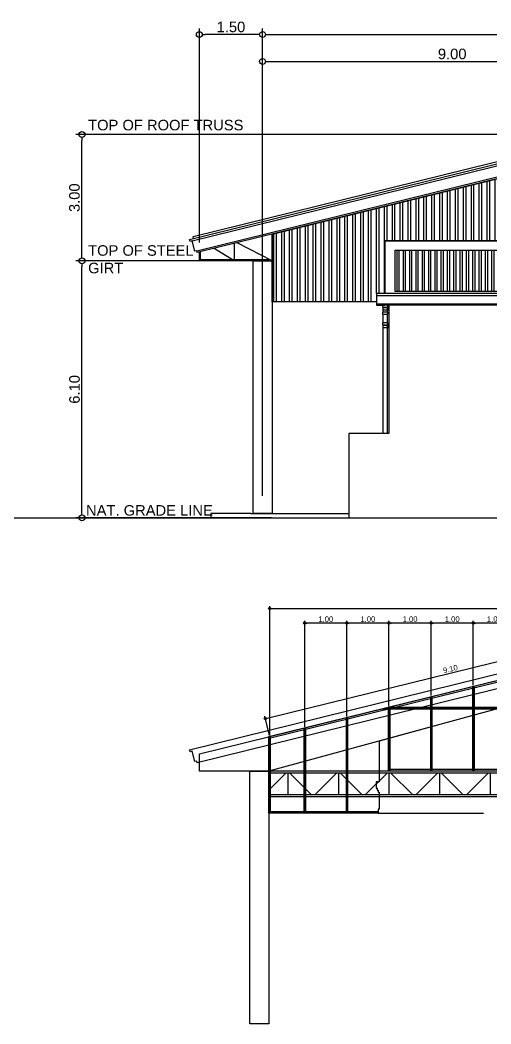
# Model space of a CAD drawing. Header units: inches. Extents: x -1369 to 1198, y -366 to 1398.
# Drawn here: x 13.85 to 25.03, y 20.3 to 44.13 of the extents above; entities that cross this region are included whole.
import ezdxf

# ---------------------------------------------------------------- set-up
doc = ezdxf.new("R2010")
doc.units = ezdxf.units.IN
doc.header["$MEASUREMENT"] = 0
doc.linetypes.add('HIDDEN', pattern=[0.375, 0.25, -0.125])
doc.layers.add('dim', color=8, linetype='Continuous')
doc.styles.get("Standard").update_dxf_attribs({"font": 'arial.ttf'})
doc.dimstyles.new('50', dxfattribs={"dimtxt": 0.13, "dimasz": 0.05, "dimexe": 0.055, "dimexo": 0.025, "dimgap": 0.025, "dimtad": 1, "dimzin": 0, "dimdsep": 46, "dimtxsty": 'Standard', "dimblk": 'DOTBLANK', "dimcen": 0.09, "dimclrd": 256, "dimclre": 256, "dimadec": 0, "dimazin": 0, "dimtfac": 1, "dimtix": 1, "dimtofl": 0, "dimtmove": 0, "dimatfit": 3, "dimfxl": 1, "dimtolj": 1, "dimtzin": 0, "dimarcsym": 0})
doc.dimstyles.get("Standard").update_dxf_attribs({"dimtxt": 0.25, "dimasz": 0.14, "dimexe": 0.145, "dimexo": 0.025, "dimgap": 0.05, "dimtad": 1, "dimzin": 0, "dimdsep": 46, "dimtxsty": 'Standard', "dimblk": 'DOTBLANK', "dimcen": 0.09, "dimclrd": 256, "dimclre": 256, "dimaunit": 1, "dimadec": 5, "dimazin": 0, "dimtfac": 1, "dimtix": 1, "dimtofl": 0, "dimtmove": 0, "dimatfit": 3, "dimfxl": 0, "dimtolj": 1, "dimtzin": 0, "dimlwd": -1, "dimlwe": -1, "dimarcsym": 0})

# ---------------------------------------------------------------- blocks, each defined once
blk = doc.blocks.new('_DotBlank')
at = {"color": 0, "linetype": 'ByBlock', "lineweight": -2}
blk.add_line((-0.5, 0), (-1, 0), dxfattribs=at)
blk.add_circle((0, 0), 0.5, dxfattribs=at)
blk = doc.blocks.new('*D2')
at = {"layer": 'Defpoints', "color": 0, "transparency": 16777216}
for p in [(15.323, 38.409), (19.358, 38.409), (19.847, 32.309)]:
    blk.add_point(p, dxfattribs=at)
at = {"layer": 'dim', "transparency": 16777216}
for p, q in [((19.333, 38.409), (15.178, 38.409)), ((15.323, 32.449), (15.323, 38.269)), ((19.822, 32.309), (15.178, 32.309))]:
    blk.add_line(p, q, dxfattribs=at)
at = {"layer": 'dim', "transparency": 16777216, "xscale": 0.14, "yscale": 0.14, "zscale": 0.14}
for p, rotation in [((15.323, 38.409), 90), ((15.323, 32.309), 270)]:
    blk.add_blockref('_DotBlank', p, dxfattribs=dict(at, rotation=rotation))
at = {"layer": 'dim', "color": 0, "transparency": 16777216, "insert": (15.146, 35.359), "char_height": 0.25, "attachment_point": 5, "rotation": 90}
blk.add_mtext('\\A1;6.10', dxfattribs=at)
blk = doc.blocks.new('*D5')
at = {"layer": 'Defpoints', "color": 0, "transparency": 16777216}
for p in [(15.323, 41.409), (28.608, 41.409), (18.108, 38.409)]:
    blk.add_point(p, dxfattribs=at)
at = {"layer": 'dim', "transparency": 16777216}
for p, q in [((28.583, 41.409), (15.178, 41.409)), ((15.323, 38.549), (15.323, 41.269)), ((18.083, 38.409), (15.178, 38.409))]:
    blk.add_line(p, q, dxfattribs=at)
at = {"layer": 'dim', "transparency": 16777216, "xscale": 0.14, "yscale": 0.14, "zscale": 0.14}
for p, rotation in [((15.323, 41.409), 90), ((15.323, 38.409), 270)]:
    blk.add_blockref('_DotBlank', p, dxfattribs=dict(at, rotation=rotation))
at = {"layer": 'dim', "color": 0, "transparency": 16777216, "insert": (15.145, 39.909), "char_height": 0.25, "attachment_point": 5, "rotation": 90}
blk.add_mtext('\\A1;3.00', dxfattribs=at)
blk = doc.blocks.new('*D129')
at = {"layer": 'Defpoints', "color": 0, "transparency": 16777216}
for p in [(28.608, 43.144), (28.608, 41.409), (19.608, 32.809)]:
    blk.add_point(p, dxfattribs=at)
at = {"layer": 'dim', "transparency": 16777216}
for p, q in [((19.608, 32.834), (19.608, 43.289)), ((19.748, 43.144), (28.468, 43.144)), ((28.608, 41.434), (28.608, 43.289))]:
    blk.add_line(p, q, dxfattribs=at)
at = {"layer": 'dim', "transparency": 16777216, "xscale": 0.14, "yscale": 0.14, "zscale": 0.14, "rotation": 180}
blk.add_blockref('_DotBlank', (19.608, 43.144), dxfattribs=at)
at = {"layer": 'dim', "transparency": 16777216, "xscale": 0.14, "yscale": 0.14, "zscale": 0.14}
blk.add_blockref('_DotBlank', (28.608, 43.144), dxfattribs=at)
at = {"layer": 'dim', "color": 0, "transparency": 16777216, "insert": (24.108, 43.321), "char_height": 0.25, "attachment_point": 5}
blk.add_mtext('\\A1;9.00', dxfattribs=at)
blk = doc.blocks.new('*D130')
at = {"layer": 'Defpoints', "color": 0, "transparency": 16777216}
for p in [(18.108, 43.785), (18.108, 38.822), (19.608, 32.809)]:
    blk.add_point(p, dxfattribs=at)
at = {"layer": 'dim', "transparency": 16777216}
for p, q in [((18.108, 38.847), (18.108, 43.93)), ((19.608, 32.834), (19.608, 43.93)), ((19.468, 43.785), (18.248, 43.785))]:
    blk.add_line(p, q, dxfattribs=at)
at = {"layer": 'dim', "transparency": 16777216, "xscale": 0.14, "yscale": 0.14, "zscale": 0.14, "rotation": 180}
blk.add_blockref('_DotBlank', (18.108, 43.785), dxfattribs=at)
at = {"layer": 'dim', "transparency": 16777216, "xscale": 0.14, "yscale": 0.14, "zscale": 0.14}
blk.add_blockref('_DotBlank', (19.608, 43.785), dxfattribs=at)
at = {"layer": 'dim', "color": 0, "transparency": 16777216, "insert": (18.858, 43.962), "char_height": 0.25, "attachment_point": 5}
blk.add_mtext('\\A1;1.50', dxfattribs=at)
blk = doc.blocks.new('*D135')
at = {"layer": 'Defpoints', "color": 0, "transparency": 16777216}
for p in [(37.608, 43.785), (19.608, 42.8), (37.608, 42.8)]:
    blk.add_point(p, dxfattribs=at)
at = {"layer": 'dim', "transparency": 16777216}
for p, q in [((19.608, 42.825), (19.608, 43.93)), ((37.608, 42.825), (37.608, 43.93)), ((19.748, 43.785), (37.468, 43.785))]:
    blk.add_line(p, q, dxfattribs=at)
at = {"layer": 'dim', "transparency": 16777216, "xscale": 0.14, "yscale": 0.14, "zscale": 0.14, "rotation": 180}
blk.add_blockref('_DotBlank', (19.608, 43.785), dxfattribs=at)
at = {"layer": 'dim', "transparency": 16777216, "xscale": 0.14, "yscale": 0.14, "zscale": 0.14}
blk.add_blockref('_DotBlank', (37.608, 43.785), dxfattribs=at)
at = {"layer": 'dim', "color": 0, "transparency": 16777216, "insert": (28.608, 43.962), "char_height": 0.25, "attachment_point": 5}
blk.add_mtext('\\A1;18.00', dxfattribs=at)
blk = doc.blocks.new('*D451')
at = {"layer": 'Defpoints', "color": 0, "transparency": 16777216}
for p in [(28.503, 29.721), (28.608, 29.295), (19.777, 27.12)]:
    blk.add_point(p, dxfattribs=at)
at = {"layer": 'dim', "lineweight": -2, "transparency": 16777216}
for p, q in [((19.721, 27.557), (28.455, 29.709)), ((28.602, 29.32), (28.49, 29.774)), ((19.771, 27.144), (19.659, 27.598))]:
    blk.add_line(p, q, dxfattribs=at)
at = {"layer": 'dim', "lineweight": -2, "transparency": 16777216, "xscale": 0.05, "yscale": 0.05, "zscale": 0.05}
for p, rotation in [((28.503, 29.721), 13.84069549165555), ((19.672, 27.545), 193.8406954916556)]:
    blk.add_blockref('_DotBlank', p, dxfattribs=dict(at, rotation=rotation))
at = {"layer": 'dim', "color": 0, "transparency": 16777216, "insert": (24.066, 28.721), "char_height": 0.13, "attachment_point": 5, "rotation": 13.8407}
blk.add_mtext('\\A1;9.10', dxfattribs=at)
blk = doc.blocks.new('*D460')
at = {"layer": 'Defpoints', "color": 0, "transparency": 16777216}
for p in [(37.439, 30.157), (19.777, 27.12), (37.439, 27.12)]:
    blk.add_point(p, dxfattribs=at)
at = {"layer": 'dim', "lineweight": -2, "transparency": 16777216}
for p, q in [((19.777, 27.145), (19.777, 30.212)), ((19.827, 30.157), (37.389, 30.157)), ((37.439, 27.145), (37.439, 30.212))]:
    blk.add_line(p, q, dxfattribs=at)
at = {"layer": 'dim', "lineweight": -2, "transparency": 16777216, "xscale": 0.05, "yscale": 0.05, "zscale": 0.05, "rotation": 180}
blk.add_blockref('_DotBlank', (19.777, 30.157), dxfattribs=at)
at = {"layer": 'dim', "lineweight": -2, "transparency": 16777216, "xscale": 0.05, "yscale": 0.05, "zscale": 0.05}
blk.add_blockref('_DotBlank', (37.439, 30.157), dxfattribs=at)
at = {"layer": 'dim', "color": 0, "transparency": 16777216, "insert": (28.608, 30.248), "char_height": 0.13, "attachment_point": 5}
blk.add_mtext('\\A1;17.66', dxfattribs=at)
blk = doc.blocks.new('*D464')
at = {"layer": 'Defpoints', "color": 0, "transparency": 16777216}
for p in [(24.608, 29.813), (25.608, 29.295), (24.608, 29.049)]:
    blk.add_point(p, dxfattribs=at)
at = {"layer": 'dim', "lineweight": -2, "transparency": 16777216}
for p, q in [((24.608, 29.074), (24.608, 29.868)), ((25.558, 29.813), (24.658, 29.813)), ((25.608, 29.32), (25.608, 29.868))]:
    blk.add_line(p, q, dxfattribs=at)
at = {"layer": 'dim', "lineweight": -2, "transparency": 16777216, "xscale": 0.05, "yscale": 0.05, "zscale": 0.05, "rotation": 180}
blk.add_blockref('_DotBlank', (24.608, 29.813), dxfattribs=at)
at = {"layer": 'dim', "lineweight": -2, "transparency": 16777216, "xscale": 0.05, "yscale": 0.05, "zscale": 0.05}
blk.add_blockref('_DotBlank', (25.608, 29.813), dxfattribs=at)
at = {"layer": 'dim', "color": 0, "transparency": 16777216, "insert": (25.108, 29.904), "char_height": 0.13, "attachment_point": 5}
blk.add_mtext('\\A1;1.00', dxfattribs=at)
blk = doc.blocks.new('*D465')
at = {"layer": 'Defpoints', "color": 0, "transparency": 16777216}
for p in [(23.608, 29.813), (24.608, 28.31), (23.608, 28.064)]:
    blk.add_point(p, dxfattribs=at)
at = {"layer": 'dim', "lineweight": -2, "transparency": 16777216}
for p, q in [((23.608, 28.089), (23.608, 29.868)), ((24.558, 29.813), (23.658, 29.813)), ((24.608, 28.335), (24.608, 29.868))]:
    blk.add_line(p, q, dxfattribs=at)
at = {"layer": 'dim', "lineweight": -2, "transparency": 16777216, "xscale": 0.05, "yscale": 0.05, "zscale": 0.05, "rotation": 180}
blk.add_blockref('_DotBlank', (23.608, 29.813), dxfattribs=at)
at = {"layer": 'dim', "lineweight": -2, "transparency": 16777216, "xscale": 0.05, "yscale": 0.05, "zscale": 0.05}
blk.add_blockref('_DotBlank', (24.608, 29.813), dxfattribs=at)
at = {"layer": 'dim', "color": 0, "transparency": 16777216, "insert": (24.108, 29.904), "char_height": 0.13, "attachment_point": 5}
blk.add_mtext('\\A1;1.00', dxfattribs=at)
blk = doc.blocks.new('*D466')
at = {"layer": 'Defpoints', "color": 0, "transparency": 16777216}
for p in [(22.608, 29.813), (23.608, 29.295), (22.608, 29.049)]:
    blk.add_point(p, dxfattribs=at)
at = {"layer": 'dim', "lineweight": -2, "transparency": 16777216}
for p, q in [((22.608, 29.074), (22.608, 29.868)), ((23.558, 29.813), (22.658, 29.813)), ((23.608, 29.32), (23.608, 29.868))]:
    blk.add_line(p, q, dxfattribs=at)
at = {"layer": 'dim', "lineweight": -2, "transparency": 16777216, "xscale": 0.05, "yscale": 0.05, "zscale": 0.05, "rotation": 180}
blk.add_blockref('_DotBlank', (22.608, 29.813), dxfattribs=at)
at = {"layer": 'dim', "lineweight": -2, "transparency": 16777216, "xscale": 0.05, "yscale": 0.05, "zscale": 0.05}
blk.add_blockref('_DotBlank', (23.608, 29.813), dxfattribs=at)
at = {"layer": 'dim', "color": 0, "transparency": 16777216, "insert": (23.108, 29.904), "char_height": 0.13, "attachment_point": 5}
blk.add_mtext('\\A1;1.00', dxfattribs=at)
blk = doc.blocks.new('*D467')
at = {"layer": 'Defpoints', "color": 0, "transparency": 16777216}
for p in [(21.608, 29.813), (22.608, 27.817), (21.608, 27.571)]:
    blk.add_point(p, dxfattribs=at)
at = {"layer": 'dim', "lineweight": -2, "transparency": 16777216}
for p, q in [((21.608, 27.596), (21.608, 29.868)), ((22.558, 29.813), (21.658, 29.813)), ((22.608, 27.842), (22.608, 29.868))]:
    blk.add_line(p, q, dxfattribs=at)
at = {"layer": 'dim', "lineweight": -2, "transparency": 16777216, "xscale": 0.05, "yscale": 0.05, "zscale": 0.05, "rotation": 180}
blk.add_blockref('_DotBlank', (21.608, 29.813), dxfattribs=at)
at = {"layer": 'dim', "lineweight": -2, "transparency": 16777216, "xscale": 0.05, "yscale": 0.05, "zscale": 0.05}
blk.add_blockref('_DotBlank', (22.608, 29.813), dxfattribs=at)
at = {"layer": 'dim', "color": 0, "transparency": 16777216, "insert": (22.108, 29.904), "char_height": 0.13, "attachment_point": 5}
blk.add_mtext('\\A1;1.00', dxfattribs=at)
blk = doc.blocks.new('*D461')
at = {"layer": 'Defpoints', "color": 0, "transparency": 16777216}
for p in [(20.608, 29.813), (21.608, 29.295), (20.608, 27.324)]:
    blk.add_point(p, dxfattribs=at)
at = {"layer": 'dim', "lineweight": -2, "transparency": 16777216}
for p, q in [((20.608, 27.349), (20.608, 29.868)), ((21.558, 29.813), (20.658, 29.813)), ((21.608, 29.32), (21.608, 29.868))]:
    blk.add_line(p, q, dxfattribs=at)
at = {"layer": 'dim', "lineweight": -2, "transparency": 16777216, "xscale": 0.05, "yscale": 0.05, "zscale": 0.05, "rotation": 180}
blk.add_blockref('_DotBlank', (20.608, 29.813), dxfattribs=at)
at = {"layer": 'dim', "lineweight": -2, "transparency": 16777216, "xscale": 0.05, "yscale": 0.05, "zscale": 0.05}
blk.add_blockref('_DotBlank', (21.608, 29.813), dxfattribs=at)
at = {"layer": 'dim', "color": 0, "transparency": 16777216, "insert": (21.108, 29.904), "char_height": 0.13, "attachment_point": 5}
blk.add_mtext('\\A1;1.00', dxfattribs=at)

msp = doc.modelspace()

# ---------------------------------------------------------------- hatches: boundary and pattern name
h = msp.add_hatch()
h.set_pattern_fill('ANSI32', color=3, scale=0.5, angle=45)
h.paths.add_polyline_path([(34.7081, 38.8854), (34.7081, 37.4337), (37.3831, 37.4337), (37.3831, 39.0451), (28.6081, 41.207), (19.8331, 39.0452), (19.8331, 37.4337), (22.3081, 37.4337), (22.3081, 37.6325), (22.5081, 37.6325), (22.5081, 38.8854)])
h = msp.add_hatch()
h.set_pattern_fill('ANSI32', color=3, scale=0.4, angle=45)
h.paths.add_polyline_path([(22.7581, 38.662), (34.4581, 38.662), (34.4581, 37.6854), (22.7581, 37.6854)])

# ---------------------------------------------------------------- linework, layer by layer
at = {"color": 1}
for p, q in [((34.7081, 37.5825), (22.3081, 37.5825)), ((34.7081, 37.3825), (22.3081, 37.3825))]:
    msp.add_line(p, q, dxfattribs=at)
msp.add_line((10.6234, 32.3087), (108.1091, 32.3087))
at = {"color": 7}
msp.add_line((19.3331, 32.4087), (21.6581, 32.4087), dxfattribs=at)
for points in [[(17.9353, 38.8832), (17.8868, 38.8712), (17.8759, 38.9185), (28.6081, 41.5632)], [(39.2165, 38.6371), (39.1679, 38.6491), (39.1578, 38.6078), (28.6081, 41.207), (18.0588, 38.608), (18.0486, 38.6492), (17.9997, 38.6371)], [(22.3081, 37.4337), (19.8331, 37.4337), (19.8331, 39.0452), (28.6081, 41.207), (37.3831, 39.0451), (37.3831, 37.4337), (34.7081, 37.4337), (34.7081, 38.8854), (22.5081, 38.8854), (22.5081, 37.6325)], [(17.9997, 38.6371), (17.9353, 38.8834)], [(19.8331, 39.0267), (19.8331, 38.4087), (19.0041, 38.8409)], [(19.7581, 38.4087), (18.1081, 38.4087), (18.1081, 38.6202)], [(18.9331, 38.8234), (18.9331, 38.4087), (18.4628, 38.7076)], [(22.5081, 37.6325), (22.3081, 37.6325), (22.3081, 37.3575), (22.5081, 37.3575)], [(34.7081, 37.6325), (34.7081, 37.3575), (22.5081, 37.3575), (22.5081, 37.3575)], [(22.6081, 37.3575), (22.6081, 34.3087), (21.6581, 34.3087), (21.6581, 32.3087)], [(18.3831, 32.4087), (18.3831, 32.3087)], [(19.7581, 25.6954), (19.7581, 27.115), (28.6081, 29.2954), (37.4581, 27.115), (37.4581, 25.6954)], [(22.3511, 25.2954), (19.7581, 25.2954), (19.7581, 25.6954)]]:
    msp.add_lwpolyline(points)
at = {"color": 1}
for points in [[(17.9353, 38.8832), (28.6081, 41.5158), (39.2808, 38.8832)], [(18.0444, 38.6481), (28.6081, 41.2508), (39.1679, 38.6491)], [(19.7956, 26.3329), (19.7956, 27.0856), (28.6081, 29.2568), (37.4206, 27.0856), (37.4206, 26.2954)], [(24.5893, 28.3053), (24.5893, 26.2954)], [(24.6268, 28.3145), (24.6268, 26.2954)], [(23.5893, 28.0589), (23.5893, 26.2954)], [(23.6268, 28.0681), (23.6268, 26.2954)], [(22.4437, 27.7767), (34.7724, 27.7767)], [(22.5893, 27.8125), (22.5893, 26.2954)], [(22.596, 27.8142), (34.6202, 27.8142)], [(22.6268, 27.8218), (22.6268, 26.2954)], [(21.5893, 27.5661), (21.5893, 25.2954)], [(21.6268, 27.5754), (21.6268, 25.2954)], [(20.5893, 27.3198), (20.5893, 25.2954)], [(20.6268, 27.329), (20.6268, 25.2954)], [(19.7581, 27.115), (19.7581, 26.2954)], [(22.3511, 25.3329), (19.7956, 25.3329), (19.7956, 26.3329)], [(34.6268, 26.3329), (22.5893, 26.3329)], [(34.6268, 26.2954), (22.5893, 26.2954)]]:
    msp.add_lwpolyline(points, dxfattribs=at)
at = {"color": 3}
for points in [[(17.97, 38.9422), (17.958, 38.9908), (28.6081, 41.6147), (39.2581, 38.9908), (39.2462, 38.9422)], [(22.4659, 37.3075), (22.4659, 37.1941)], [(22.5659, 37.3075), (22.5659, 37.1941)], [(22.4659, 37.1441), (22.4659, 36.939)], [(22.5659, 37.1441), (22.5659, 36.939)], [(22.4659, 36.889), (22.4659, 34.3087)], [(22.5659, 36.889), (22.5659, 34.3087)]]:
    msp.add_lwpolyline(points, dxfattribs=at)
for points in [[(22.5081, 38.8854), (34.7081, 38.8854), (34.7081, 37.6325), (22.5081, 37.6325)], [(19.3831, 38.4087), (19.8331, 38.4087), (19.8331, 32.4087), (19.3831, 32.4087)]]:
    msp.add_lwpolyline(points, close=True)
at = {"color": 8}
for points in [[(19.7581, 38.4346), (19.7547, 38.4337), (18.1331, 38.4337), (18.1331, 38.6263)], [(22.4597, 37.295), (22.4597, 37.245), (22.6081, 37.245), (22.6081, 37.295), (22.4597, 37.295)], [(22.4597, 36.8765), (22.4597, 36.8265), (22.6081, 36.8265), (22.6081, 36.8765), (22.4597, 36.8765)], [(17.9353, 26.7699), (17.8868, 26.7579), (17.8759, 26.8052), (28.6081, 29.4499)], [(39.2165, 26.5238), (39.1679, 26.5357), (39.1578, 26.4945), (28.6081, 29.0937), (18.0588, 26.4947), (18.0486, 26.5358), (17.9997, 26.5238)], [(27.6081, 28.4365), (19.7581, 26.2954), (18.1081, 26.2954), (18.1081, 26.7084), (28.6081, 29.2954)], [(17.9997, 26.5238), (17.9353, 26.7701)], [(37.4581, 26.2954), (19.7581, 26.2954), (19.7581, 25.6954), (37.4581, 25.6954)], [(19.7956, 25.7329), (19.7956, 26.2579), (37.4206, 26.2579), (37.4206, 25.7329), (19.7956, 25.7329)], [(19.7956, 25.8829), (20.1706, 26.2579)], [(20.2081, 26.2579), (20.2081, 25.7329)], [(20.2456, 26.2579), (20.7706, 25.7329)], [(20.8456, 25.7329), (21.3706, 26.2579)], [(21.4081, 26.2579), (21.4081, 25.7329)], [(21.4456, 26.2579), (21.9706, 25.7329)], [(22.0456, 25.7329), (22.5706, 26.2579)], [(22.6081, 26.2579), (22.6081, 25.7329)], [(22.6456, 26.2579), (23.1706, 25.7329)], [(23.2456, 25.7329), (23.7706, 26.2579)], [(23.8081, 26.2579), (23.8081, 25.7329)], [(23.8456, 26.2579), (24.3706, 25.7329)], [(24.4456, 25.7329), (24.9706, 26.2579)], [(25.0081, 26.2579), (25.0081, 25.7329)]]:
    msp.add_lwpolyline(points, dxfattribs=at)
at = {"color": 1}
msp.add_lwpolyline([(22.7581, 38.662), (34.4581, 38.662), (34.4581, 37.6854), (22.7581, 37.6854)], close=True, dxfattribs=at)
at = {"color": 3}
for points in [[(22.5799, 37.3575), (22.4549, 37.3575), (22.4549, 37.3075), (22.5799, 37.3075)], [(22.5799, 37.1941), (22.4549, 37.1941), (22.4549, 37.1441), (22.5799, 37.1441)], [(22.5799, 36.939), (22.4549, 36.939), (22.4549, 36.889), (22.5799, 36.889)]]:
    msp.add_lwpolyline(points, close=True, dxfattribs=at)
at = {"color": 7}
msp.add_lwpolyline([(19.3331, 32.4087), (18.3831, 32.4087), (18.3831, 32.3087)], dxfattribs=at)
at = {"linetype": 'HIDDEN', "ltscale": 10}
msp.add_lwpolyline([(27.6081, 28.4365), (22.3761, 27.0095), (22.3761, 26.0454), (22.3011, 26.0454), (22.3011, 25.8954), (22.3261, 25.8954), (22.3261, 25.8454), (22.3511, 25.8454), (22.3511, 25.7954), (22.3761, 25.7954), (22.3761, 25.3954), (22.3511, 25.3954), (22.3511, 25.2954), (34.8651, 25.2954)], dxfattribs=at)
at = {"color": 8}
msp.add_lwpolyline([(19.3081, 26.2954), (19.7581, 26.2954), (19.7581, 20.2954), (19.3081, 20.2954)], close=True, dxfattribs=at)
at = {"layer": 'Defpoints', "color": 2}
for points in [[(24.6081, 28.3099), (24.6081, 26.2954)], [(23.6081, 28.0635), (23.6081, 26.2954)], [(22.5198, 27.7954), (34.6963, 27.7954)], [(22.6081, 27.8171), (22.6081, 26.2954)], [(21.6081, 27.5708), (21.6081, 25.2954)], [(20.6081, 27.3244), (20.6081, 25.2954)], [(19.7768, 27.1196), (19.7768, 25.2954)]]:
    msp.add_lwpolyline(points, dxfattribs=at)

# ---------------------------------------------------------------- texts
at = {"char_height": 0.25, "width": 5.901458, "attachment_point": 1}
for s, insert in [('TOP OF ROOF TRUSS', (15.4683, 41.7588)), ('TOP OF STEEL \\PGIRT', (15.4683, 38.7818)), ('NAT. GRADE LINE', (15.4194, 32.6116))]:
    msp.add_mtext(s, dxfattribs=dict(at, insert=insert))

# ---------------------------------------------------------------- dimensions: what is measured, and where the dimension line sits
at = {"layer": 'dim', "color": 0}
for base, p1, p2, dimstyle, picture, middle in [((18.1081, 43.7846), (19.6081, 32.8087), (18.1081, 38.8218), 'Standard', '*D130', (18.8581, 43.9623)), ((37.6081, 43.7846), (19.6081, 42.8004), (37.6081, 42.8004), 'Standard', '*D135', (28.6081, 43.9623)), ((28.6081, 43.1438), (19.6081, 32.8087), (28.6081, 41.4087), 'Standard', '*D129', (24.1081, 43.3214)), ((37.4393, 30.157), (19.7768, 27.1196), (37.4393, 27.1196), '50', '*D460', (28.6081, 30.2484))]:
    dim = msp.add_linear_dim(base=base, p1=p1, p2=p2, dimstyle=dimstyle, dxfattribs=at)
    dim.commit()
    dim.dimension.update_dxf_attribs({"geometry": picture, "text_midpoint": middle})
for base, p1, p2, angle, dimstyle, picture, middle in [((15.3232, 41.4087), (18.1081, 38.4087), (28.6081, 41.4087), 90, 'Standard', '*D5', (15.1455, 39.9087)), ((15.3232, 38.4087), (19.8473, 32.3087), (19.3581, 38.4087), 90, 'Standard', '*D2', (15.1456, 35.3587)), ((20.6081, 29.813), (21.6081, 29.2954), (20.6081, 27.3244), 180, '50', '*D461', (21.1081, 29.9043)), ((21.6081, 29.813), (22.6081, 27.8171), (21.6081, 27.5708), 180, '50', '*D467', (22.1081, 29.9043)), ((22.6081, 29.813), (23.6081, 29.2954), (22.6081, 29.049), 180, '50', '*D466', (23.1081, 29.9043)), ((23.6081, 29.813), (24.6081, 28.3099), (23.6081, 28.0635), 180, '50', '*D465', (24.1081, 29.9043)), ((24.6081, 29.813), (25.6081, 29.2954), (24.6081, 29.049), 180, '50', '*D464', (25.1081, 29.9043))]:
    dim = msp.add_linear_dim(base=base, p1=p1, p2=p2, angle=angle, dimstyle=dimstyle, dxfattribs=at)
    dim.commit()
    dim.dimension.update_dxf_attribs({"geometry": picture, "text_midpoint": middle})
dim = msp.add_aligned_dim(p1=(19.7768, 27.1196), p2=(28.6081, 29.2954), distance=0.438, dimstyle='50', dxfattribs=at)
dim.commit()
dim.dimension.update_dxf_attribs({"geometry": '*D451', "text_midpoint": (24.0658, 28.7215)})

doc.saveas('drawing.dxf')
